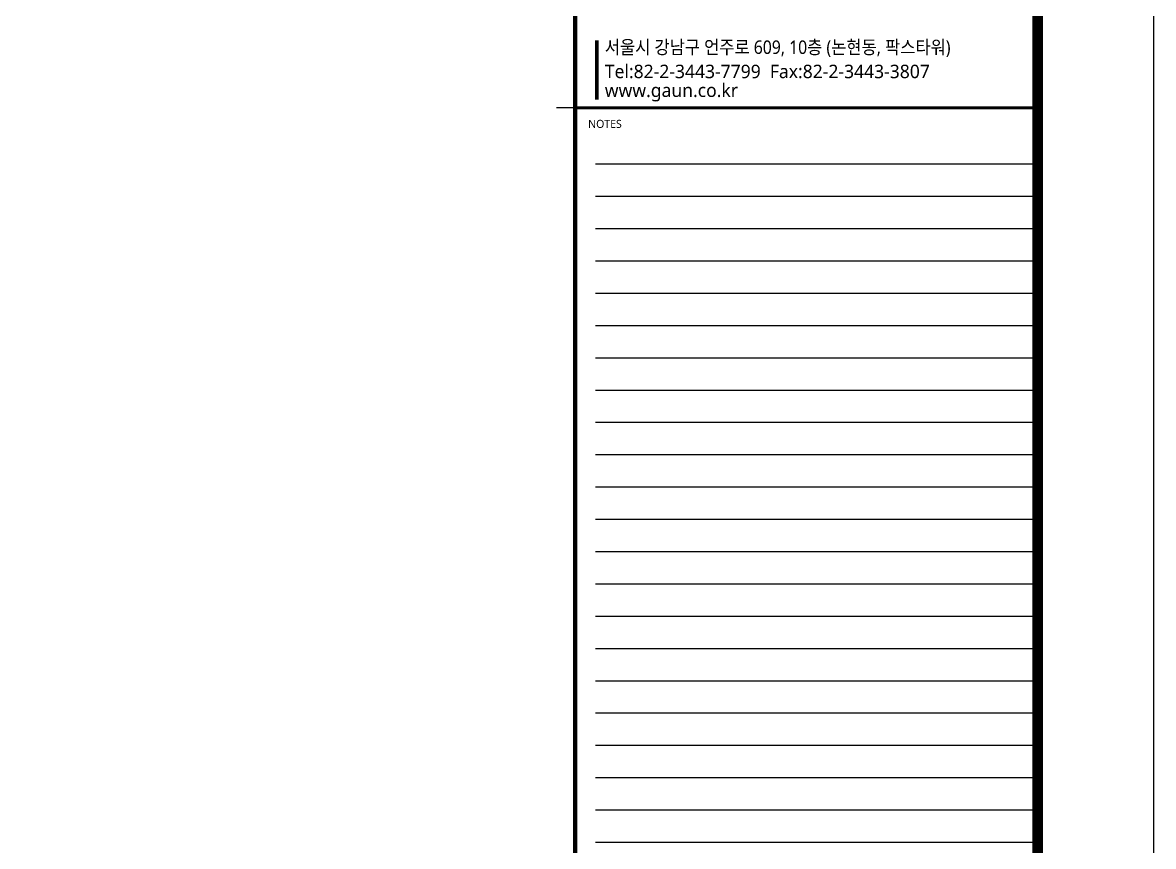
# Model space of a CAD drawing. Header units: millimetres. Extents: x 0 to 841, y 0 to 594.
# Drawn here: x 630.8 to 841, y 297.8 to 450.8 of the extents above; entities that cross this region are included whole.
import ezdxf
from ezdxf.enums import TextEntityAlignment as Align

# ---------------------------------------------------------------- set-up
doc = ezdxf.new("R2010")
doc.units = ezdxf.units.MM
doc.layers.get('DEFPOINTS').update_dxf_attribs({"color": 137})
doc.layers.add('XR-SHEET$0$XREF-Form$0$SHT', color=5, linetype='Continuous')
doc.layers.add('XR-SHEET$0$XREF-Form$0$TEMP', color=171, linetype='Continuous', plot=False)
doc.styles.add('XR-SHEET$0$XREF-Form$0$맑은고딕', font='malgun.ttf')

msp = doc.modelspace()

# ---------------------------------------------------------------- linework, layer by layer
at = {"layer": 'DEFPOINTS', "linetype": 'Continuous', "ltscale": 2}
for points in [[(737.28, 424.56), (819.5, 424.56)], [(737.28, 424.56), (819.5, 424.56)], [(737.28, 418.56), (819.5, 418.56)], [(737.28, 418.56), (819.5, 418.56)], [(737.28, 412.56), (819.5, 412.56)], [(737.28, 412.56), (819.5, 412.56)], [(737.28, 406.56), (819.5, 406.56)], [(737.28, 406.56), (819.5, 406.56)], [(737.28, 400.56), (819.5, 400.56)], [(737.28, 400.56), (819.5, 400.56)], [(737.28, 394.56), (819.5, 394.56)], [(737.28, 394.56), (819.5, 394.56)], [(737.28, 388.56), (819.5, 388.56)], [(737.28, 388.56), (819.5, 388.56)], [(737.28, 382.56), (819.5, 382.56)], [(737.28, 382.56), (819.5, 382.56)], [(737.28, 376.56), (819.5, 376.56)], [(737.28, 376.56), (819.5, 376.56)], [(737.28, 370.56), (819.5, 370.56)], [(737.28, 370.56), (819.5, 370.56)], [(737.28, 364.56), (819.5, 364.56)], [(737.28, 364.56), (819.5, 364.56)], [(737.28, 358.56), (819.5, 358.56)], [(737.28, 358.56), (819.5, 358.56)], [(737.28, 352.56), (819.5, 352.56)], [(737.28, 352.56), (819.5, 352.56)], [(737.28, 346.56), (819.5, 346.56)], [(737.28, 346.56), (819.5, 346.56)], [(737.28, 340.56), (819.5, 340.56)], [(737.28, 340.56), (819.5, 340.56)], [(737.28, 334.56), (819.5, 334.56)], [(737.28, 334.56), (819.5, 334.56)], [(737.28, 328.56), (819.5, 328.56)], [(737.28, 328.56), (819.5, 328.56)], [(737.28, 322.56), (819.5, 322.56)], [(737.28, 322.56), (819.5, 322.56)], [(737.28, 316.56), (819.5, 316.56)], [(737.28, 316.56), (819.5, 316.56)], [(737.28, 310.56), (819.5, 310.56)], [(737.28, 310.56), (819.5, 310.56)], [(737.28, 304.56), (819.5, 304.56)], [(737.28, 304.56), (819.5, 304.56)], [(737.28, 298.56), (819.5, 298.56)], [(737.28, 298.56), (819.5, 298.56)]]:
    msp.add_lwpolyline(points, dxfattribs=at)
at = {"layer": 'XR-SHEET$0$XREF-Form$0$SHT'}
msp.add_lwpolyline([(0, 594), (841, 594), (841, 0), (0, 0)], close=True, dxfattribs=at)
at = {"layer": 'XR-SHEET$0$XREF-Form$0$SHT', "const_width": 2}
msp.add_lwpolyline([(46.5, 573), (819.5, 573), (819.5, 21), (46.5, 21)], close=True, dxfattribs=at)
at = {"layer": 'XR-SHEET$0$XREF-Form$0$SHT'}
for points, const_width in [([(733.5, 573), (733.5, 21)], 0.8), ([(733.5, 435), (819.5, 435)], 0.568)]:
    msp.add_lwpolyline(points, dxfattribs=dict(at, const_width=const_width))
at = {"layer": 'XR-SHEET$0$XREF-Form$0$SHT', "color": 7, "const_width": 0.7}
msp.add_lwpolyline([(737.5, 447.5), (737.5, 436.5)], dxfattribs=at)
at = {"layer": 'XR-SHEET$0$XREF-Form$0$TEMP'}
msp.add_line((733.5, 435), (730, 435), dxfattribs=at)

# ---------------------------------------------------------------- texts
at = {"layer": 'XR-SHEET$0$XREF-Form$0$SHT', "color": 7, "style": 'XR-SHEET$0$XREF-Form$0$맑은고딕', "width": 0.9}
msp.add_text('서울시 강남구 언주로 609, 10층 (논현동, 팍스타워)', height=2.5, dxfattribs=at).set_placement((739, 446.25), align=Align.MIDDLE_LEFT)
at = {"layer": 'XR-SHEET$0$XREF-Form$0$SHT', "color": 7, "style": 'XR-SHEET$0$XREF-Form$0$맑은고딕'}
for s, p in [('Tel:82-2-3443-7799  Fax:82-2-3443-3807', (739, 441.75)), ('www.gaun.co.kr', (739, 438.25))]:
    msp.add_text(s, height=2.5, dxfattribs=at).set_placement(p, align=Align.MIDDLE_LEFT)
at = {"layer": 'XR-SHEET$0$XREF-Form$0$SHT', "color": 9, "style": 'XR-SHEET$0$XREF-Form$0$맑은고딕'}
msp.add_text('NOTES', height=1.5, dxfattribs=at).set_placement((735.9, 432), align=Align.MIDDLE_LEFT)

doc.saveas('drawing.dxf')
